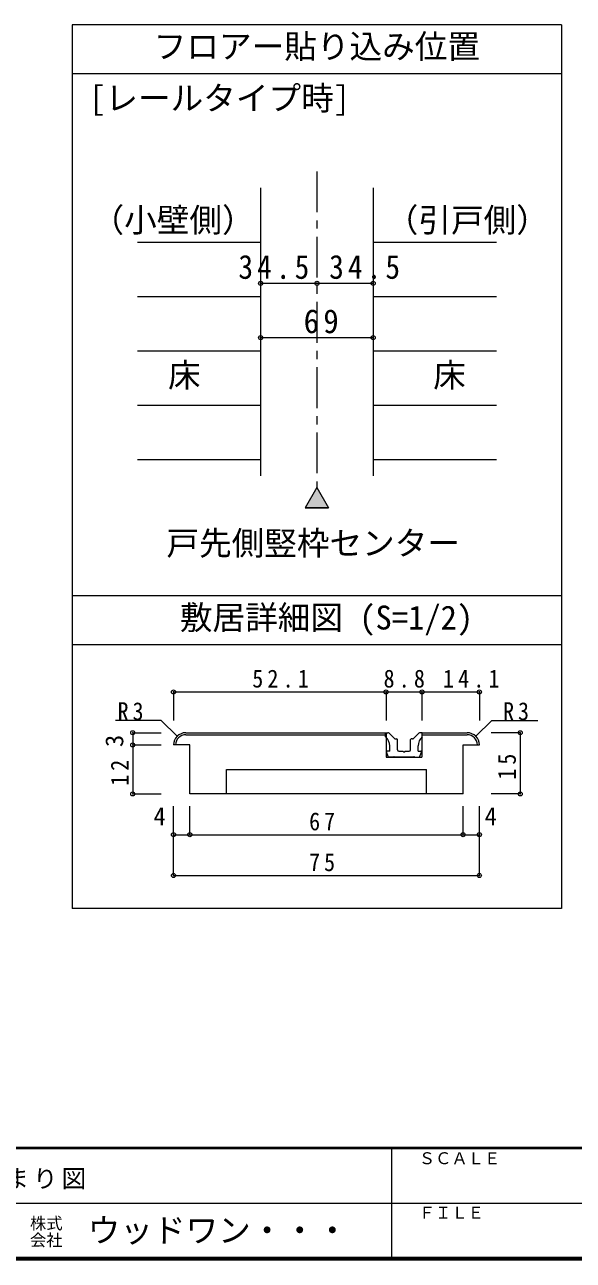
# Model space of a CAD drawing. Units: millimetres at full size, sheet at 1:5, with parts at other scales. Extents: x -957 to 993, y -689 to 708.
# Drawn here: x 266 to 602, y -689 to 68 of the extents above; entities that cross this region are included whole.
import ezdxf
from ezdxf.enums import TextEntityAlignment as Align

# ---------------------------------------------------------------- set-up
doc = ezdxf.new("R2010")
doc.units = ezdxf.units.MM
doc.header["$LTSCALE"] = 5
doc.header["$PDMODE"] = 32
doc.header["$PDSIZE"] = 2.5
doc.linetypes.add('CHAIN1', pattern=[8, 5, -1, 1, -1])
for name, color, linetype, lineweight in [('0-B_寸法', 7, 'Continuous', 9), ('F-0_補助線', 7, 'Continuous', 9), ('F-1_枠', 6, 'Continuous', 9)]:
    doc.layers.add(name, color=color, linetype=linetype, lineweight=lineweight)
doc.layers.add('F-A_文字', color=7, linetype='Continuous')
doc.styles.add('HG丸ｺﾞｼｯｸM-PRO', font='')
doc.styles.add('ＭＳ ゴシック', font='')
doc.styles.get('HG丸ｺﾞｼｯｸM-PRO').set_extended_font_data('HG丸ｺﾞｼｯｸM-PRO')
doc.styles.get('ＭＳ ゴシック').set_extended_font_data('MS Gothic')

msp = doc.modelspace()

# ---------------------------------------------------------------- linework, layer by layer
at = {"layer": '0-B_寸法'}
for p, q in [((295.339, 68.058), (295.339, -473.435)), ((595.339, 68.058), (295.339, 68.058)), ((595.339, 38.058), (295.339, 38.058)), ((410.839, -31.825), (410.839, -208.332)), ((479.839, -31.825), (479.839, -208.332)), ((335.339, -65.127), (410.839, -65.127)), ((479.839, -65.127), (555.339, -65.127)), ((410.839, -90.387), (445.339, -90.387)), ((445.339, -90.387), (479.839, -90.387)), ((335.339, -98.428), (410.839, -98.428)), ((479.839, -98.428), (555.339, -98.428)), ((410.839, -123.689), (479.839, -123.689)), ((335.339, -131.73), (410.839, -131.73)), ((479.839, -131.73), (555.339, -131.73)), ((335.339, -165.031), (410.839, -165.031)), ((479.839, -165.031), (555.339, -165.031)), ((335.339, -198.332), (410.839, -198.332)), ((479.839, -198.332), (555.339, -198.332)), ((445.339, -215.6), (438.201, -227.962)), ((445.339, -215.6), (438.201, -227.962)), ((445.339, -215.6), (452.476, -227.962)), ((445.339, -215.6), (452.476, -227.962)), ((452.476, -227.962), (438.201, -227.962)), ((438.201, -227.962), (452.476, -227.962)), ((595.339, -281.942), (295.339, -281.942)), ((595.339, -311.942), (295.339, -311.942)), ((357.455, -340.783), (357.455, -358.283)), ((357.455, -340.783), (487.705, -340.783)), ((487.705, -340.783), (509.705, -340.783)), ((487.705, -340.783), (487.705, -358.283)), ((509.705, -340.783), (544.955, -340.783)), ((509.705, -340.783), (509.705, -358.283)), ((544.955, -340.783), (544.955, -358.283)), ((349.955, -358.283), (321.917, -358.283)), ((359.651, -367.98), (349.955, -358.283)), ((332.455, -365.783), (332.455, -403.283)), ((332.455, -365.783), (349.955, -365.783)), ((364.955, -365.783), (487.705, -365.783)), ((364.955, -367.033), (487.705, -367.033)), ((487.705, -365.783), (487.705, -380.783)), ((492.86, -369.314), (489.696, -366.149)), ((493.39, -369.533), (494.205, -369.533)), ((494.705, -376.283), (494.705, -370.033)), ((502.705, -376.283), (502.705, -370.033)), ((504.019, -369.533), (503.205, -369.533)), ((504.549, -369.314), (507.713, -366.149)), ((509.955, -365.783), (508.597, -365.783)), ((509.705, -365.783), (537.455, -365.783)), ((509.705, -365.783), (509.705, -380.783)), ((509.705, -367.033), (537.455, -367.033)), ((509.955, -368.283), (509.955, -365.783)), ((569.955, -365.783), (552.241, -365.783)), ((569.955, -365.783), (569.955, -403.283)), ((332.455, -373.283), (349.955, -373.283)), ((489.955, -377.033), (488.455, -377.033)), ((489.955, -377.033), (489.955, -373.873)), ((495.455, -377.033), (497.955, -377.033)), ((497.955, -377.033), (498.705, -377.783)), ((498.705, -377.783), (499.455, -377.033)), ((499.455, -377.033), (501.955, -377.033)), ((507.455, -377.033), (507.455, -373.873)), ((507.455, -377.033), (508.955, -377.033)), ((508.205, -380.783), (509.419, -377.717)), ((487.705, -380.783), (509.705, -380.783)), ((504.455, -380.783), (492.955, -380.783)), ((504.955, -380.283), (504.455, -380.783)), ((505.455, -380.783), (504.955, -380.283)), ((505.455, -380.783), (508.205, -380.783)), ((389.955, -388.283), (512.455, -388.283)), ((389.955, -403.283), (389.955, -388.283)), ((512.455, -403.283), (512.455, -388.283)), ((332.455, -403.283), (349.955, -403.283)), ((534.955, -403.283), (367.455, -403.283)), ((569.955, -403.283), (552.241, -403.283)), ((357.455, -428.283), (357.455, -410.783)), ((367.455, -428.283), (367.455, -410.783)), ((534.955, -428.283), (534.955, -410.783)), ((544.955, -428.283), (544.955, -410.783)), ((357.455, -453.283), (357.455, -428.283)), ((357.455, -428.283), (544.955, -428.283)), ((544.955, -453.283), (544.955, -428.283)), ((357.455, -453.283), (544.955, -453.283))]:
    msp.add_line(p, q, dxfattribs=at)
at = {"layer": '0-B_寸法', "linetype": 'CHAIN1'}
msp.add_line((445.339, -21.825), (445.339, -215.6), dxfattribs=at)
at = {"layer": '0-B_寸法'}
for points in [[(595.339, 68.058), (595.339, -473.435), (295.339, -473.435)], [(542.758, -367.98), (552.455, -358.283), (580.695, -358.283)], [(487.455, -368.283), (487.455, -365.783), (488.812, -365.783)], [(367.455, -403.283), (367.455, -373.283), (357.455, -373.283)], [(491.955, -380.783), (489.205, -380.783), (487.99, -377.717)], [(534.955, -403.283), (534.955, -373.283), (544.955, -373.283)], [(491.955, -380.783), (492.455, -380.283), (492.955, -380.783)]]:
    msp.add_lwpolyline(points, dxfattribs=at)
for centre, radius, start, end in [((364.955, -373.283), 7.5, 90, 180), ((364.955, -373.283), 6.25, 90, 180), ((482.455, -373.873), 7.5, 0, 48.19), ((488.812, -367.033), 1.25, 45, 90), ((493.39, -368.783), 0.75, 225, 270), ((494.205, -370.033), 0.5, 0, 90), ((503.205, -370.033), 0.5, 90, 180), ((504.019, -368.783), 0.75, 270, 315), ((514.954, -373.873), 7.5, 131.81, 180), ((508.597, -367.033), 1.25, 90, 135), ((537.455, -373.283), 7.5, 0, 90), ((537.455, -373.283), 6.25, 0, 90), ((488.455, -377.533), 0.5, 90, 201.616), ((495.455, -376.283), 0.75, 180, 270), ((501.955, -376.283), 0.75, 270, 0), ((508.955, -377.533), 0.5, 338.384, 90)]:
    msp.add_arc(centre, radius, start, end, dxfattribs=at)
for p in [(410.839, -90.387), (445.339, -90.387), (479.839, -90.387), (410.839, -123.689), (479.839, -123.689), (357.455, -340.783), (487.705, -340.783), (509.705, -340.783), (544.955, -340.783), (332.455, -365.783), (569.955, -365.783), (332.455, -373.283), (332.455, -403.283), (569.955, -403.283), (357.455, -428.283), (367.455, -428.283), (534.955, -428.283), (544.955, -428.283), (357.455, -453.283), (544.955, -453.283)]:
    msp.add_point(p, dxfattribs=at)
at = {"layer": '0-B_寸法', "color": 16}
msp.add_solid([(438.201, -227.962), (445.339, -215.6), (452.476, -227.962)], dxfattribs=at)
at = {"layer": 'F-0_補助線'}
msp.add_line((491.115, -620.732), (491.115, -687.398), dxfattribs=at)
at = {"layer": 'F-1_枠'}
for p, q in [((992.782, -619.898), (-957.218, -619.898)), ((992.782, -620.731), (-957.218, -620.731)), ((491.115, -620.731), (491.115, -687.398)), ((17.782, -654.065), (991.115, -654.066)), ((992.782, -687.398), (-957.218, -687.398)), ((992.782, -688.231), (-957.218, -688.231)), ((992.782, -689.065), (-957.218, -689.065))]:
    msp.add_line(p, q, dxfattribs=at)

# ---------------------------------------------------------------- texts
at = {"layer": '0-B_寸法', "style": 'ＭＳ ゴシック'}
for s, height, p in [('フロアー貼り込み位置', 14.66, (345.339, 43.058)), ('[レールタイプ時]', 14.66, (305.679, 11.368)), ('（小壁側）', 14.66, (307.172, -63.341)), ('（引戸側）', 14.66, (487.535, -63.341)), ('床', 14.66, (354.089, -158.38)), ('床', 14.66, (516.589, -158.38)), ('戸先側竪枠センター', 14.66, (353.074, -261.341)), ('敷居詳細図 (S=1/2)', 14.66, (361.33, -306.942)), ('4', 11, (345.167, -425.783)), ('4', 11, (548.143, -425.783))]:
    msp.add_text(s, height=height, dxfattribs=at).set_placement(p, align=Align.BOTTOM_LEFT)
msp.add_text('3', height=11, rotation=90, dxfattribs=at).set_placement((329.955, -374.533), align=Align.BOTTOM_LEFT)
at = {"layer": '0-B_寸法', "attachment_point": 7, "style": 'ＭＳ ゴシック'}
for s, insert, char_height in [('\\T1.28;\\W0.9;34.5', (397.22, -87.887), 14.66), ('\\T1.28;\\W0.9;34.5', (452.858, -87.887), 14.66), ('\\T1.27;\\W0.95;69', (437.214, -121.189), 14.66), ('\\T1.38;\\W0.9;52.1', (405.705, -338.283), 11), ('\\T1.38;\\W0.9;8.8', (486.205, -338.283), 11), ('\\T1.38;\\W0.9;14.1', (522.61, -338.283), 11), ('\\T1.36;\\W0.9;R3', (323.167, -358.283), 11), ('\\T1.36;\\W0.9;R3', (559.445, -358.283), 11), ('\\T1.36;\\W0.9;67', (440.58, -425.783), 11), ('\\T1.36;\\W0.9;75', (440.58, -450.783), 11)]:
    msp.add_mtext(s, dxfattribs=dict(at, insert=insert, char_height=char_height))
at = {"layer": '0-B_寸法', "char_height": 11, "attachment_point": 7, "rotation": 90, "style": 'ＭＳ ゴシック'}
for s, insert in [('\\T1.36;\\W0.9;12', (329.955, -398.283)), ('\\T1.36;\\W0.9;15', (567.455, -394.533))]:
    msp.add_mtext(s, dxfattribs=dict(at, insert=insert))
at = {"layer": 'F-0_補助線', "style": 'ＭＳ ゴシック'}
for s, p in [('ＳＣＡＬＥ', (507.782, -632.398)), ('ＦＩＬＥ', (507.782, -665.732))]:
    msp.add_text(s, height=7.331, dxfattribs=at).set_placement(p, align=Align.BOTTOM_LEFT)
at = {"layer": 'F-1_枠', "color": 7, "style": 'HG丸ｺﾞｼｯｸM-PRO'}
for s, height, p in [('株式', 7.331, (269.449, -672.232)), ('ウッドワン・・・', 14.66, (304.825, -682.398)), ('会社', 7.331, (269.449, -682.565))]:
    msp.add_text(s, height=height, dxfattribs=at).set_placement(p, align=Align.BOTTOM_LEFT)
at = {"layer": 'F-A_文字', "insert": (201.115, -645.731), "char_height": 11, "attachment_point": 7, "style": 'ＭＳ ゴシック'}
msp.add_mtext('\\T1.17;建具納まり図', dxfattribs=at)

doc.saveas('drawing.dxf')
